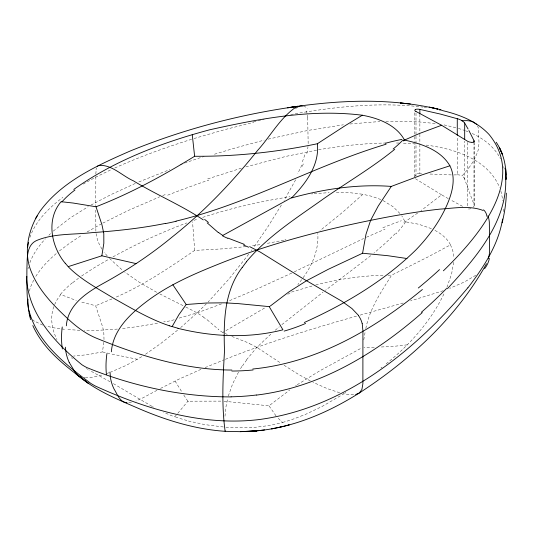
<?xml version="1.0" encoding="UTF-8"?>
<svg xmlns="http://www.w3.org/2000/svg" width="533" height="533" viewBox="0 0 533 533"><rect width="100%" height="100%" fill="white"/><g stroke="black" fill="none" stroke-linecap="round" stroke-linejoin="round"><path stroke-width="0.4" stroke-dasharray="2.67 2" d="M414.807 176.889L414.847 143.943M95.84 174.011L96.153 169.787M308.161 143.61L307.688 117.48M104.008 339.601L103.848 333.451L102.816 327.482L95.634 305.729L79.983 301.705M503.359 211.661L503.438 207.25M224.966 416.28L225.952 406.886L227.824 397.891M453.67 262.303L451.604 273.949L446.894 287.34M103.835 342.286L102.456 351.913L87.612 354.685L73.447 356.091M363.772 339.894L365.312 330.926M365.818 328.481C369.629 308.754 381.175 291.917 391.608 275.175L427.786 257.046L450.538 244.847C447.054 238.178 440.838 233.401 434.262 230.023M306.828 153.517L307.201 151.852A39.682 22.912 -60 0 0 307.987 146.448M228.317 396.059L232.588 383.967L238.911 371.334M29.308 291.118L30.867 286.248L33.679 280.098M53.786 306.682C49.842 317.455 51.928 329.561 56.971 339.601M29.888 237.412C35.744 220.662 49.029 207.83 62.874 197.37M29.888 262.709C33.219 253.701 38.916 245.76 45.412 238.757M303.324 163.904L301.998 166.962M54.606 304.576L57.357 299.286L60.735 294.489L76.352 300.559M443.909 293.936C430.611 321.546 409.737 344.898 385.959 363.972M295.648 179.788L284.042 200.495M281.384 205.025L267.733 226.998L253.935 247.119M240.49 368.689L242.242 365.924M35.798 276.38C41.701 266.96 49.656 259.011 58.184 251.956M303.13 277.7C312.411 265.008 318.947 249.431 317.795 233.467M251.363 250.657L252.009 249.77M248.704 254.248L228.93 279.052L208.19 301.931M301.725 279.625L297.847 284.615M246.532 359.782L256.853 347.356L271.104 333.905M177.789 413.322L187.882 401.229L189.382 401.209M287.767 294.309L291.711 291.871M176.236 415.12L174.631 416.833A109.145 63.407 0.9 0 1 170.64 415.294L163.704 412.322M395.253 233.634L385.925 242.722L373.9 253.115M206.438 303.717L197.143 312.884L180.66 327.582M48.916 235.186L50.495 233.654M380.815 199.529L371.974 196.357L362.946 194.279L342.619 212.274L320.02 230.676M53.28 231.095L69.83 218.184L88.291 206.597M275.261 330.247L279.259 326.829M281.877 324.624L323.018 292.191M177.509 330.227L161.059 343.285L145.382 354.358M448.346 198.662L441.597 194.818L421.03 210.622M72.821 282.63L78.518 278.226M370.761 255.68L325.416 290.372M59.436 250.91L69.903 243.028L82.029 235.026M380.968 367.95L381.974 367.164M223.98 401.229L268.998 405.826L289.839 389.896M417.685 213.027L405.093 221.735L403.188 222.388M475.769 275.281L464.37 282.004L449.692 288.36M81.609 276.007L94.621 267.499L109.751 258.665L122.75 270.478M295.648 385.799L296.415 385.279M297.187 384.753L319.274 371.101L361.74 347.882M246.013 246.606L223.1 248.824L194.678 250.417C169.188 267.746 143.557 285.315 115.128 297.547M344.878 393.187L345.897 392.541M141.725 356.697L126.454 365.265L110.984 372.021M353.645 394.806L349.335 394.713L343.858 393.82L322.072 406.486L303.077 415.56M87.106 231.942L100.864 224.153M264.501 308.074L225.212 331.046M83.168 184.072L95.853 177.109L111.344 169.547M222.887 332.399L224.047 331.726M90.916 205.098L111.197 194.492L135.742 183.245M113.023 256.853C136.754 243.821 161.359 232.328 186.757 222.927M156.962 390.323L143.004 397.805L135.915 400.983M160.513 388.417L179.041 379.103L201.767 368.996M102.809 223.12L128.513 210.368L159.8 196.764M294.283 271.863L363.639 238.504M291.751 273.069L258.732 288.226L228.311 301.205M366.431 237.232L385.019 229.197M114.775 167.982C140.272 156.502 166.649 147.061 193.332 138.747M112.043 298.906L95.634 305.729M138.8 181.94L169.754 169.601M205.092 367.59L223.98 359.875M162.732 195.584L166.403 194.105M225.412 359.309C268.499 342.019 312.944 328.421 357.59 315.822M221.528 303.903L197.143 312.884L178.522 318.288M109.298 372.634L106.06 373.746M193.959 220.336L198.316 218.843M443.216 290.725L410.57 300.905M207.717 178.888L241.289 168.208M202.687 217.384C231.155 208.097 260.424 201.341 289.999 196.757M291.531 292.071L312.525 285.861M214.479 154.217L236.026 147.728L264.141 140.132M194.032 138.533L225.079 129.546L253.735 122.323M245.84 166.882L286.308 156.309L317.781 149.906M101.55 375.145L92.769 377.204L85.46 377.784M403.181 303.017L359.082 315.403M315.769 284.988C338.022 279.039 360.994 275.827 384.026 275.228M268.152 139.14L307.708 130.465L343.392 124.795M163.724 321.872L165.33 321.519M284.869 239.957L285.961 239.723M283.769 240.183L265.607 243.688M131.424 402.322L128.653 402.721M157.515 323.178L139.313 326.396L120.838 328.741M290.665 114.562C334.184 106.747 378.876 101.77 423.002 107.106M318.534 149.773C341.08 145.875 363.899 143.324 386.791 142.997M259.818 244.66L251.729 245.86M407.272 344.838L394.92 346.223L379.583 347.09M349.948 124.002L379.849 121.511M311.545 193.965L312.844 193.832M314.137 193.706L329.174 192.64M117.4 329.074L100.324 330.187L84.227 330.4M385.859 121.264L414.221 121.457L436.274 123.609M374.259 347.243L363.912 347.383M190.141 401.189L221.741 401.116M336.323 192.433L350.847 192.819L362.946 194.279M453.889 174.917L457.274 174.871L457.274 136.894M387.904 275.168L391.608 275.175M451.324 174.917L428.026 173.951M396.439 143.004L399.59 143.064M79.897 330.3L66.585 329.494M403.461 143.204L416.206 143.997M84.96 377.757L84.014 377.677M225.892 427.173L241.729 427.779L256.12 427.193L269.798 425.461L282.677 422.629L277.68 417.772M421.596 173.458L419.864 173.305L419.864 145.369M223.3 426.96L204.785 424.608L186.763 420.664M64.466 329.287L54.373 327.922L45.911 326.083M424.221 107.266L426.647 107.606M426.147 145.096C454.063 148.667 487.848 158.947 499.581 187.496M444.096 124.915L457.101 127.987M112.07 354.112L137.441 359.295M109.811 353.632L102.456 351.913M343.419 393.727L343.858 393.82M339.668 392.788L326.969 388.497L312.978 382.288M458.44 128.4L464.989 130.538M42.68 325.103L34.585 321.192M231.855 336.423L244.68 341.466M465.729 130.825L467.947 131.684M431.41 228.644L418.871 224.286L405.093 221.735L401.742 215.778M249.784 343.778L256.853 347.356L280.418 362.86M472.218 133.503C483.917 138.8 494.664 147.248 500.527 158.887M383.034 200.555L392.921 206.631L400.37 213.913M182.952 305.589L159.833 293.956M185.844 307.035L197.143 312.884L203.273 316.928M462.557 206.331L450.605 199.922M310.313 380.948L298.134 374.153L284.069 365.272M156.702 292.304L139.526 282.423L124.802 272.096M153.491 407.179L152.445 406.606M110.031 381.755L89.737 370.448M151.925 406.319L113.356 383.613M441.597 194.818L416 179.108A4.211 3.151 -13.3 0 1 415.36 178.568M88.778 369.889L89.258 370.168M87.332 369.023L87.818 369.316M86.359 368.436L86.846 368.729M207.244 319.853L218.67 329.507M72.188 358.469L72.628 358.836M107.233 255.927L104.048 252.089M275.981 415.82L268.998 405.826M187.882 401.229L183.785 395.086M175.051 381.015L182.099 392.308M101.903 249.104L97.739 241.196L95.987 233.221M450.538 244.847L452.89 251.203L453.77 258.225M473.324 207.177A4.171 2.812 -19.1 0 0 474.057 204.572L468.141 189.035M306.322 110.971L306.608 111.797A37.183 21.467 -60 0 1 307.075 113.476M468.087 188.882L464.683 179.148L464.683 141.172M503.658 166.596L504.844 171.04M500.867 191.061L502.999 200.854M194.678 250.417L192.553 221.775M95.873 231.195L95.753 210.142M95.847 176.716L95.713 205.545M474.15 205.345L474.137 143.537M414.807 112.749L414.834 135.735M414.834 136.555L414.841 141.478M474.03 142.378L474.03 204.579M467.201 142.438L467.201 206.551M419.864 114.242L419.864 133.397M419.864 134.196L419.864 144.57M416 113.123L416 135.389M416 136.215L416 177.456M405.586 221.948A198.01 136.608 11.9 0 1 395.886 233.967M186.896 420.49A110.971 64.513 0.9 0 1 174.784 416.686M302.811 415.347A128.42 75.946 0.4 0 1 282.537 422.456M468.84 167.842A40.555 23.412 -60 0 0 474.203 159.747L477.501 152.298A21.453 12.386 -60 0 0 478.634 147.708L479 142.524L478.308 128.013A17.169 9.914 -60 0 0 477.448 125.781M174.191 319.78A225.106 135.569 0.4 0 1 165.536 321.839M96.047 169.681A16.15 7.795 64 0 1 96.54 167.922M307.408 115.181A37.183 21.467 -60 0 1 307.681 117.487M303.424 106.38A22.053 10.98 -71.3 0 1 307.554 108.572M253.375 121.91A551.508 294.596 1.1 0 1 264.121 119.459M27.956 268.945A138.667 81.649 1.6 0 1 28.429 267.073M180.161 164.664A694.472 401.063 0.5 0 1 204.179 156.416M34.478 321.279A18.082 14.011 3 0 1 32.653 319.68M242.475 365.964A225.106 128.759 -2.2 0 1 246.786 359.842M301.818 165.09A52.9 7.842 -67.4 0 1 297.72 173.545M304.763 154.87A21.82 4.91 -68.9 0 1 301.964 162.712M167.655 195.185A682.52 396.432 -0.8 0 1 208.883 180.067M60.456 294.423A128.42 73.581 -1.2 0 1 72.661 282.563M71.762 358.096A109.145 61.901 -0.3 0 1 71.329 357.723M68.964 355.384A110.971 62.961 -0.3 0 1 68.557 354.998M382.847 227.784A198.249 91.563 -9.3 0 1 401.329 220.755M244.767 341.393A118.006 69.843 -0.6 0 1 249.877 343.712M227.298 334.424A44.259 25.317 0.4 0 1 225.219 333.485M223.3 332.505A44.259 25.317 0.4 0 1 222.987 332.339M222.747 332.479A44.259 25.531 0 0 1 218.577 329.541M203.146 316.988A118.006 68.837 -1.1 0 1 207.124 319.907M464.676 179.155A9.707 7.229 -21.2 0 0 461.978 175.983A68.417 39.502 -60 0 0 468.867 167.875M471.012 208.603A4.211 2.792 -18 0 1 467.208 208.656M457.281 174.824A9.707 7.262 -22.9 0 1 462.038 175.93M414.874 176.503A4.211 3.151 -13.3 0 1 415.38 175.384M419.884 173.252A4.171 3.218 -12.1 0 0 415.767 174.837A4.424 3.325 -12.9 0 0 415.334 175.37"/><path stroke-width="0.8" d="M225.166 430.917L225.146 431.33L240.636 431.683L256.506 430.851L240.316 431.637M506.35 193.146C506.13 203.153 504.504 213.067 502.166 222.781M429.198 107.053L437.833 109.092C388.65 97.546 337.196 100.124 287.62 107.793L297.974 106.287C240.543 114.215 183.985 129.053 130.285 150.979C97.359 165.35 62.234 181.18 40.261 210.875C29.162 227.291 23.679 249.158 30.055 268.432C36.797 287.707 51.101 303.057 65.732 316.789C75.06 325.756 85.433 333.911 97.592 338.675C140.279 356.031 185.397 369.889 231.862 370.049M27.656 247.159L28.502 242.302M502.599 219.07C498.848 242.235 486.402 262.882 472.664 281.484A553.127 321.299 -1.3 0 1 467.894 287.827M111.357 351.8C113.003 330.56 129.086 314.976 145.023 302.751C168.828 284.222 197.023 272.623 224.853 261.603C277.293 241.229 332.092 227.564 387.291 217.084C404.767 213.873 422.329 211.035 439.998 209.123C454.176 208.23 469.326 205.252 483.005 210.422M66.325 325.803C67.831 304.603 87.139 292.271 103.955 283.023C128.107 269.738 151.099 254.381 172.372 236.839C204.132 211.681 232.221 182.206 257.466 150.579C270.318 136.428 279.718 118.386 295.695 107.32M270.271 306.049L288.766 291.997L306.495 280.751L328.195 269.345L362.58 253.235L365.984 234.273L370.622 220.309L378.257 205.991L391.289 186.417L422.249 174.804L449.899 165.796C456.255 178.189 452.25 192.786 447.034 204.819C439.612 221.695 428.592 236.812 415.807 250.01C383.92 281.197 344.764 304.323 304.27 322.518M169.267 325.736C149.773 319.187 132.037 308.554 114.169 298.573C98.918 289.199 82.755 280.784 69.75 268.279A112.869 66.039 -0.8 0 1 68.164 266.647L101.843 255.8L103.835 243.308L103.802 233.594L101.996 224.946L96.02 206.771L73.168 203.04L61.048 201.701C45.905 219.469 51.195 246.513 65.199 263.249M488.468 258.385L488.848 256.726A39.682 22.912 -60 0 0 489.64 251.323L489.334 222.354A37.183 21.467 -60 0 0 488.261 216.665L487.962 215.838M486.502 263.715C456.734 317.255 410.31 359.888 359.329 392.981L355.644 394.533M35.711 218.33L37.283 215.758M242.089 267.626C223.933 291.524 223.52 322.325 224.506 350.887C222.987 377.684 221.468 404.607 225.133 431.317C195.924 429.318 167.642 420.79 140.805 409.411C118.273 399.67 94.921 390.509 76.272 374.033L69.203 362.42M467.814 287.807C414.674 351.387 343.705 408.331 259.191 419.551C202.713 426.347 146.408 409.271 95.507 386.112A94.008 57.651 -3.3 0 1 90.797 383.394C64.733 363.932 35.724 341.18 28.309 307.867M246.399 261.77C268.026 235.932 296.968 217.744 324.157 198.356C347.676 181.973 372.534 167.409 394.78 149.267M269.525 306.655L238.258 303.617L224.44 302.817L206.498 303.017L186.19 304.496L178.908 314.69L172.086 326.642A112.869 66.252 -0.7 0 1 169.267 325.736M292.357 197.117C306.195 182.952 319.607 164.63 317.375 143.743L345.177 125.661L362.307 115.228C378.47 118.193 396.206 124.855 404.534 140.059C421.443 143.79 440.644 149.913 449.899 165.796M292.137 197.35L222.607 235.539M403.641 140.992L404.534 140.059L419.304 133.556L441.597 125.262L467.201 141.032A4.204 1.786 15.8 0 0 471.765 142.324M447.42 288.706C476.022 257.626 509.062 220.096 505.504 174.884M443.389 270.817C476.569 238.478 527.31 181.12 489.114 134.543C476.662 121.124 459.02 114.402 441.577 110.371M422.303 312.578C375.572 353.639 319.32 387.571 256.533 395.08M422.389 289.492C373.906 329.454 316.442 362.8 252.815 369.009M73.767 189.442C114.335 160.58 161.859 142.597 209.682 129.792C259.484 118.712 311.192 108.812 362.307 115.228M317.375 143.743C276.987 152.092 235.886 156.589 194.625 156.269C163.105 175.63 130.565 193.392 96.02 206.771M386.052 144.223C314.523 165.63 248.891 203.826 175.997 221.122M291.564 197.95C323.917 188.968 357.683 183.912 391.289 186.417M264.568 429.924L255.807 430.93C292.943 427.759 328.055 412.682 359.329 392.981L361.907 389.483L362.88 383.78L362.92 330.913L362.22 323.404M279.592 427.286L289.179 424.934L287.647 425.307M272.696 428.639L271.597 428.872L280.904 426.98M165.47 223.394C141.152 228.297 116.441 230.956 91.703 232.681C73.747 234.727 54.812 233.307 37.71 240.063C25.91 244.4 27.436 258.625 26.903 268.659C26.837 285.648 26.403 303.044 30.581 319.627M402.642 140.412L404.534 140.059M462.004 120.731L466.775 120.645A48.243 27.849 -60 0 1 473.497 122.144M248.018 431.444L256.506 430.851M231.122 396.905C181.733 396.972 132.284 386.105 86.646 367.484A66.092 41.121 -4.2 0 1 81.902 364.745C55.619 343.225 28.509 314.55 26.69 278.872A138.667 81.649 1.6 0 1 26.81 276.394M127.054 402.735L126.321 402.675M362.58 253.235L387.931 255.713L406.999 258.525M410.423 104.015L400.323 103.022L406.666 103.655M125.975 402.622C119.432 401.462 117.273 394.054 114.149 389.177A71.215 41.747 -57.4 0 1 110.271 376.511M415.3 109.591A4.224 1.479 9.5 0 1 419.891 109.405L440.431 114.082L457.274 118.732L457.274 135.242M439.372 109.878L440.478 110.124M432.43 107.813L441.211 109.778M101.843 255.8L136.208 263.628M177.935 328.341C212.114 336.823 248.638 338.655 282.936 329.807L269.312 306.821M80.796 376.998L78.344 375.812L76.272 374.033L88.871 383.64C67.405 367.563 44.059 350.814 32.819 325.556M302.398 106.187L301.032 105.86A53.393 21.527 -87.4 0 0 295.775 108.219M244.46 244.4L227.964 238.104M249.617 246.626L260.277 252.089L303.117 278.739L341.68 301.118L351.973 308.56L358.409 315.309M416 111.47L441.597 125.262M473.464 122.204L475.896 123.823M203.306 219.889C181.08 205.118 156.262 194.718 133.45 180.867C122.184 175.917 111.777 164.337 98.792 165.423A16.15 7.795 64 0 0 97.346 166.509M218.17 232.448L207.217 222.901M476.269 124.189L476.615 124.569M186.19 304.496L172.852 284.782M496.21 142.251C502.672 151.885 505.924 163.478 505.95 175.044M468.094 129.019L464.683 123.01L464.683 139.519M468.887 130.512L474.03 140.719L474.03 142.378M65.759 350.701L65.352 347.176M194.625 156.269L192.24 134.536M110.358 376.451L109.998 372.067M419.864 109.452L419.864 113.442M176.137 221.288A223.873 117.82 0 0 1 165.596 223.567M489.367 258.392A21.82 18.162 -44.1 0 1 484.624 268.685M61.855 201.974A129.639 77.285 3.1 0 1 74.953 190.028M446.594 288.44A694.472 396.938 0 0 1 421.41 312.245M68.237 266.62A114.275 66.878 -0.9 0 1 65.273 263.229M62.388 348.968A88.931 58.244 -54.8 0 1 62.234 326.962M69.223 362.4A68.85 39.082 -62.5 0 1 65.706 350.741M256.5 394.993A138.667 77.398 -1 0 1 231.122 396.812M439.538 269.598A681.194 368.676 0.1 0 1 418.305 288.013M253.082 369.969A134.709 81.969 0.2 0 1 231.868 371.041M28.362 307.861A123.276 71.808 1 0 1 27.969 299.146M106.46 374.659A89.404 50.835 -59.3 0 1 106.913 353.572M178.009 328.248A114.275 67.111 -0.7 0 1 172.166 326.556M305.616 323.438A129.639 70.109 -1.6 0 1 284.136 331.1M483.518 209.842A22.053 14.018 -47.2 0 1 486.949 216.398M358.323 315.363A16.15 10.047 51.9 0 1 362.107 323.378M461.884 120.744A9.707 3.191 15.8 0 1 464.603 122.996M457.314 118.659A9.707 3.338 15.4 0 1 462.118 120.711M30.594 317.042A18.082 14.011 3 0 1 29.162 313.591M402.175 140.839A195.538 84.527 -8.2 0 1 393.161 149.007M242.182 267.653A223.873 128.959 4.3 0 1 246.506 261.803M243.494 245.047A116.714 58.777 3.8 0 1 248.618 247.219M227.738 238.291A43.466 25.244 -0.1 0 1 222.321 235.706M222.827 235.413A43.466 24.785 0.6 0 1 218.423 232.348M204.592 219.416A116.714 63.081 4.6 0 1 208.476 222.501M385.346 143.304A195.538 130.905 12.6 0 1 402.015 139.393M474.024 140.719A4.224 1.846 17.8 0 1 472.091 142.378M415.887 111.497A4.204 1.512 8.3 0 1 415.247 109.705M501.766 152.931L499.328 147.434L502.532 154.723L501.766 152.931M506.097 179.295L505.637 168.641L506.097 179.295"/></g></svg>
